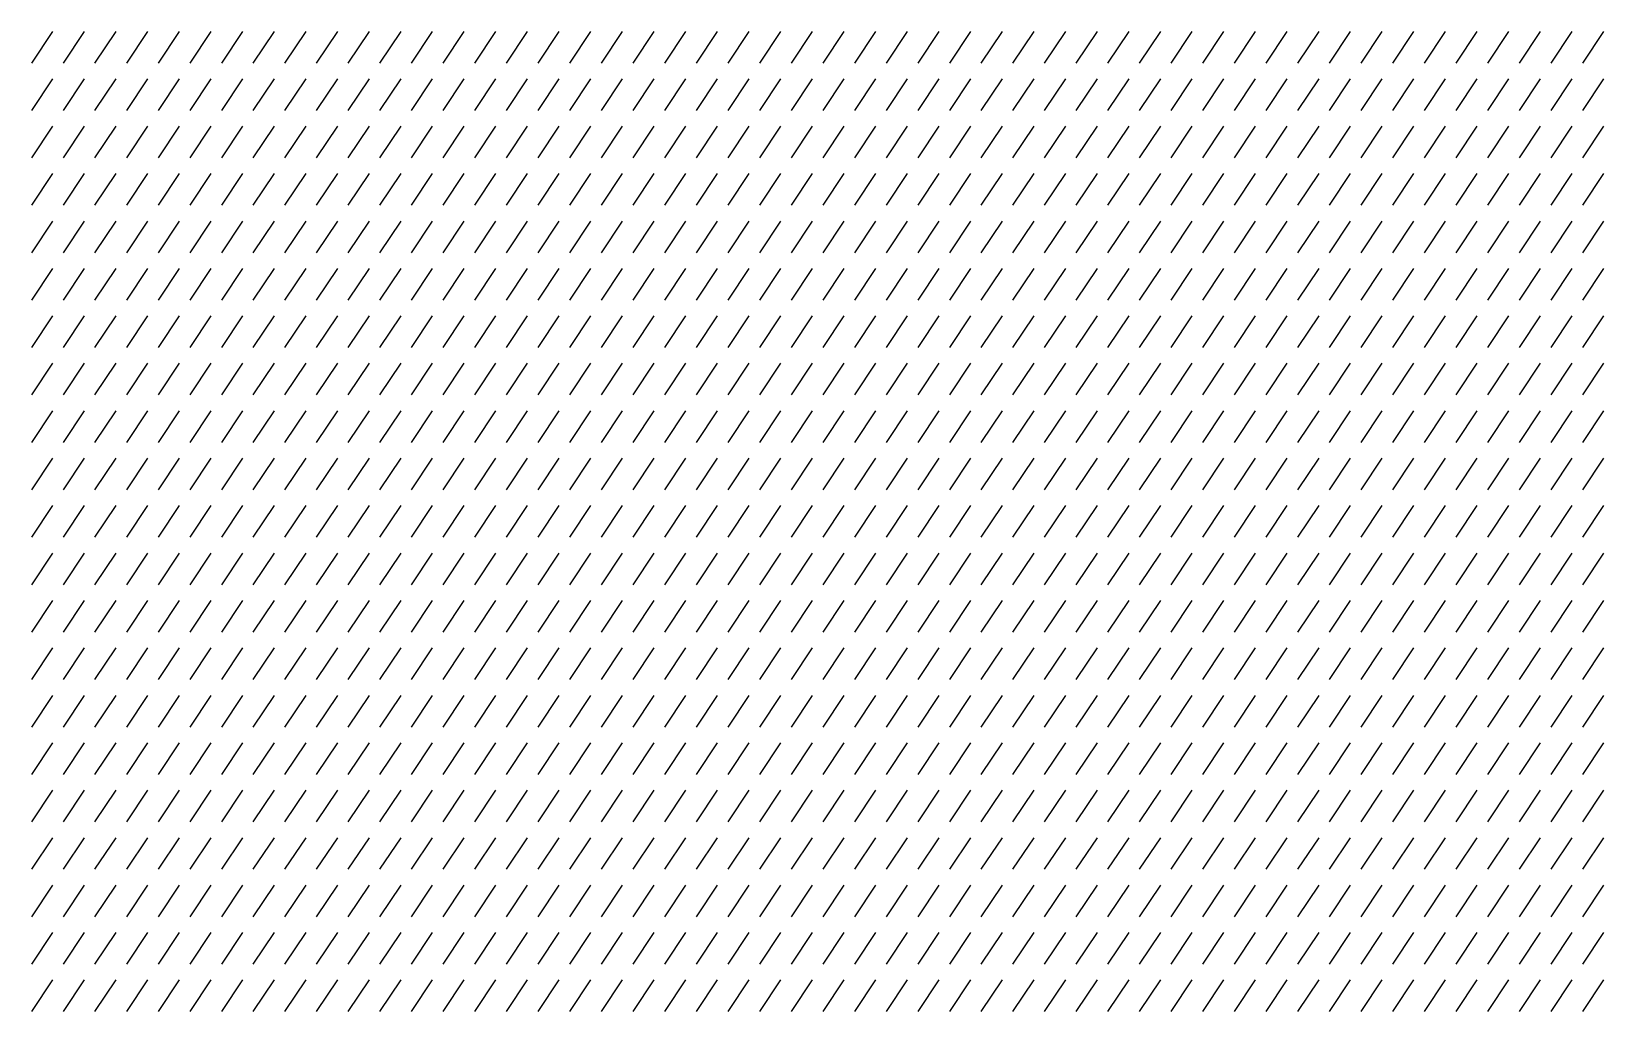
# Model space of a CAD drawing. Header units: inches. Extents: x -55 to 1004, y 12 to 2250.
# Drawn here: x 840.6 to 980.5, y 829.1 to 916.4 of the extents above; entities that cross this region are included whole.
import ezdxf

# ---------------------------------------------------------------- set-up
doc = ezdxf.new("R2010")
doc.units = ezdxf.units.IN
doc.header["$MEASUREMENT"] = 0

# ---------------------------------------------------------------- blocks, each defined once
blk = doc.blocks.new('blockLinesAndCircles')
for p, q in [((862.44, 292.77), (860.56, 289.95)), ((865.25, 292.77), (863.38, 289.95)), ((868.07, 292.77), (866.19, 289.95)), ((870.89, 292.77), (869.01, 289.95)), ((873.71, 292.77), (871.83, 289.95)), ((876.53, 292.77), (874.65, 289.95)), ((879.35, 292.77), (877.47, 289.95)), ((882.16, 292.77), (880.28, 289.95)), ((884.98, 292.77), (883.1, 289.95)), ((887.8, 292.77), (885.92, 289.95)), ((890.62, 292.77), (888.74, 289.95)), ((893.44, 292.77), (891.56, 289.95)), ((896.25, 292.77), (894.38, 289.95)), ((899.07, 292.77), (897.19, 289.95)), ((901.89, 292.77), (900.01, 289.95)), ((904.71, 292.77), (902.83, 289.95)), ((907.53, 292.77), (905.65, 289.95)), ((910.35, 292.77), (908.47, 289.95)), ((913.16, 292.77), (911.29, 289.95)), ((915.98, 292.77), (914.1, 289.95)), ((918.8, 292.77), (916.92, 289.95)), ((921.62, 292.77), (919.74, 289.95)), ((924.44, 292.77), (922.56, 289.95)), ((927.26, 292.77), (925.38, 289.95)), ((930.07, 292.77), (928.2, 289.95)), ((932.89, 292.77), (931.01, 289.95)), ((935.71, 292.77), (933.83, 289.95)), ((938.53, 292.77), (936.65, 289.95)), ((941.35, 292.77), (939.47, 289.95)), ((944.17, 292.77), (942.29, 289.95)), ((946.98, 292.77), (945.1, 289.95)), ((949.8, 292.77), (947.92, 289.95)), ((952.62, 292.77), (950.74, 289.95)), ((955.44, 292.77), (953.56, 289.95)), ((958.26, 292.77), (956.38, 289.95)), ((961.08, 292.77), (959.2, 289.95)), ((963.89, 292.77), (962.01, 289.95)), ((966.71, 292.77), (964.83, 289.95)), ((969.53, 292.77), (967.65, 289.95)), ((972.35, 292.77), (970.47, 289.95)), ((975.17, 292.77), (973.29, 289.95)), ((977.98, 292.77), (976.11, 289.95)), ((980.8, 292.77), (978.92, 289.95)), ((983.62, 292.77), (981.74, 289.95)), ((986.44, 292.77), (984.56, 289.95)), ((989.26, 292.77), (987.38, 289.95)), ((992.08, 292.77), (990.2, 289.95)), ((994.89, 292.77), (993.02, 289.95)), ((997.71, 292.77), (995.83, 289.95)), ((1000.53, 292.77), (998.65, 289.95)), ((862.44, 288.55), (860.56, 285.73)), ((865.25, 288.55), (863.38, 285.73)), ((868.07, 288.55), (866.19, 285.73)), ((870.89, 288.55), (869.01, 285.73)), ((873.71, 288.55), (871.83, 285.73)), ((876.53, 288.55), (874.65, 285.73)), ((879.35, 288.55), (877.47, 285.73)), ((882.16, 288.55), (880.28, 285.73)), ((884.98, 288.55), (883.1, 285.73)), ((887.8, 288.55), (885.92, 285.73)), ((890.62, 288.55), (888.74, 285.73)), ((893.44, 288.55), (891.56, 285.73)), ((896.25, 288.55), (894.38, 285.73)), ((899.07, 288.55), (897.19, 285.73)), ((901.89, 288.55), (900.01, 285.73)), ((904.71, 288.55), (902.83, 285.73)), ((907.53, 288.55), (905.65, 285.73)), ((910.35, 288.55), (908.47, 285.73)), ((913.16, 288.55), (911.29, 285.73)), ((915.98, 288.55), (914.1, 285.73)), ((918.8, 288.55), (916.92, 285.73)), ((921.62, 288.55), (919.74, 285.73)), ((924.44, 288.55), (922.56, 285.73)), ((927.26, 288.55), (925.38, 285.73)), ((930.07, 288.55), (928.2, 285.73)), ((932.89, 288.55), (931.01, 285.73)), ((935.71, 288.55), (933.83, 285.73)), ((938.53, 288.55), (936.65, 285.73)), ((941.35, 288.55), (939.47, 285.73)), ((944.17, 288.55), (942.29, 285.73)), ((946.98, 288.55), (945.1, 285.73)), ((949.8, 288.55), (947.92, 285.73)), ((952.62, 288.55), (950.74, 285.73)), ((955.44, 288.55), (953.56, 285.73)), ((958.26, 288.55), (956.38, 285.73)), ((961.08, 288.55), (959.2, 285.73)), ((963.89, 288.55), (962.01, 285.73)), ((966.71, 288.55), (964.83, 285.73)), ((969.53, 288.55), (967.65, 285.73)), ((972.35, 288.55), (970.47, 285.73)), ((975.17, 288.55), (973.29, 285.73)), ((977.98, 288.55), (976.11, 285.73)), ((980.8, 288.55), (978.92, 285.73)), ((983.62, 288.55), (981.74, 285.73)), ((986.44, 288.55), (984.56, 285.73)), ((989.26, 288.55), (987.38, 285.73)), ((992.08, 288.55), (990.2, 285.73)), ((994.89, 288.55), (993.02, 285.73)), ((997.71, 288.55), (995.83, 285.73)), ((1000.53, 288.55), (998.65, 285.73)), ((862.44, 284.32), (860.56, 281.5)), ((865.25, 284.32), (863.38, 281.5)), ((868.07, 284.32), (866.19, 281.5)), ((870.89, 284.32), (869.01, 281.5)), ((873.71, 284.32), (871.83, 281.5)), ((876.53, 284.32), (874.65, 281.5)), ((879.35, 284.32), (877.47, 281.5)), ((882.16, 284.32), (880.28, 281.5)), ((884.98, 284.32), (883.1, 281.5)), ((887.8, 284.32), (885.92, 281.5)), ((890.62, 284.32), (888.74, 281.5)), ((893.44, 284.32), (891.56, 281.5)), ((896.25, 284.32), (894.38, 281.5)), ((899.07, 284.32), (897.19, 281.5)), ((901.89, 284.32), (900.01, 281.5)), ((904.71, 284.32), (902.83, 281.5)), ((907.53, 284.32), (905.65, 281.5)), ((910.35, 284.32), (908.47, 281.5)), ((913.16, 284.32), (911.29, 281.5)), ((915.98, 284.32), (914.1, 281.5)), ((918.8, 284.32), (916.92, 281.5)), ((921.62, 284.32), (919.74, 281.5)), ((924.44, 284.32), (922.56, 281.5)), ((927.26, 284.32), (925.38, 281.5)), ((930.07, 284.32), (928.2, 281.5)), ((932.89, 284.32), (931.01, 281.5)), ((935.71, 284.32), (933.83, 281.5)), ((938.53, 284.32), (936.65, 281.5)), ((941.35, 284.32), (939.47, 281.5)), ((944.17, 284.32), (942.29, 281.5)), ((946.98, 284.32), (945.1, 281.5)), ((949.8, 284.32), (947.92, 281.5)), ((952.62, 284.32), (950.74, 281.5)), ((955.44, 284.32), (953.56, 281.5)), ((958.26, 284.32), (956.38, 281.5)), ((961.08, 284.32), (959.2, 281.5)), ((963.89, 284.32), (962.01, 281.5)), ((966.71, 284.32), (964.83, 281.5)), ((969.53, 284.32), (967.65, 281.5)), ((972.35, 284.32), (970.47, 281.5)), ((975.17, 284.32), (973.29, 281.5)), ((977.98, 284.32), (976.11, 281.5)), ((980.8, 284.32), (978.92, 281.5)), ((983.62, 284.32), (981.74, 281.5)), ((986.44, 284.32), (984.56, 281.5)), ((989.26, 284.32), (987.38, 281.5)), ((992.08, 284.32), (990.2, 281.5)), ((994.89, 284.32), (993.02, 281.5)), ((997.71, 284.32), (995.83, 281.5)), ((1000.53, 284.32), (998.65, 281.5)), ((862.44, 280.1), (860.56, 277.28)), ((865.25, 280.1), (863.38, 277.28)), ((868.07, 280.1), (866.19, 277.28)), ((870.89, 280.1), (869.01, 277.28)), ((873.71, 280.1), (871.83, 277.28)), ((876.53, 280.1), (874.65, 277.28)), ((879.35, 280.1), (877.47, 277.28)), ((882.16, 280.1), (880.28, 277.28)), ((884.98, 280.1), (883.1, 277.28)), ((887.8, 280.1), (885.92, 277.28)), ((890.62, 280.1), (888.74, 277.28)), ((893.44, 280.1), (891.56, 277.28)), ((896.25, 280.1), (894.38, 277.28)), ((899.07, 280.1), (897.19, 277.28)), ((901.89, 280.1), (900.01, 277.28)), ((904.71, 280.1), (902.83, 277.28)), ((907.53, 280.1), (905.65, 277.28)), ((910.35, 280.1), (908.47, 277.28)), ((913.16, 280.1), (911.29, 277.28)), ((915.98, 280.1), (914.1, 277.28)), ((918.8, 280.1), (916.92, 277.28)), ((921.62, 280.1), (919.74, 277.28)), ((924.44, 280.1), (922.56, 277.28)), ((927.26, 280.1), (925.38, 277.28)), ((930.07, 280.1), (928.2, 277.28)), ((932.89, 280.1), (931.01, 277.28)), ((935.71, 280.1), (933.83, 277.28)), ((938.53, 280.1), (936.65, 277.28)), ((941.35, 280.1), (939.47, 277.28)), ((944.17, 280.1), (942.29, 277.28)), ((946.98, 280.1), (945.1, 277.28)), ((949.8, 280.1), (947.92, 277.28)), ((952.62, 280.1), (950.74, 277.28)), ((955.44, 280.1), (953.56, 277.28)), ((958.26, 280.1), (956.38, 277.28)), ((961.08, 280.1), (959.2, 277.28)), ((963.89, 280.1), (962.01, 277.28)), ((966.71, 280.1), (964.83, 277.28)), ((969.53, 280.1), (967.65, 277.28)), ((972.35, 280.1), (970.47, 277.28)), ((975.17, 280.1), (973.29, 277.28)), ((977.98, 280.1), (976.11, 277.28)), ((980.8, 280.1), (978.92, 277.28)), ((983.62, 280.1), (981.74, 277.28)), ((986.44, 280.1), (984.56, 277.28)), ((989.26, 280.1), (987.38, 277.28)), ((992.08, 280.1), (990.2, 277.28)), ((994.89, 280.1), (993.02, 277.28)), ((997.71, 280.1), (995.83, 277.28)), ((1000.53, 280.1), (998.65, 277.28)), ((862.44, 275.87), (860.56, 273.05)), ((865.25, 275.87), (863.38, 273.05)), ((868.07, 275.87), (866.19, 273.05)), ((870.89, 275.87), (869.01, 273.05)), ((873.71, 275.87), (871.83, 273.05)), ((876.53, 275.87), (874.65, 273.05)), ((879.35, 275.87), (877.47, 273.05)), ((882.16, 275.87), (880.28, 273.05)), ((884.98, 275.87), (883.1, 273.05)), ((887.8, 275.87), (885.92, 273.05)), ((890.62, 275.87), (888.74, 273.05)), ((893.44, 275.87), (891.56, 273.05)), ((896.25, 275.87), (894.38, 273.05)), ((899.07, 275.87), (897.19, 273.05)), ((901.89, 275.87), (900.01, 273.05)), ((904.71, 275.87), (902.83, 273.05)), ((907.53, 275.87), (905.65, 273.05)), ((910.35, 275.87), (908.47, 273.05)), ((913.16, 275.87), (911.29, 273.05)), ((915.98, 275.87), (914.1, 273.05)), ((918.8, 275.87), (916.92, 273.05)), ((921.62, 275.87), (919.74, 273.05)), ((924.44, 275.87), (922.56, 273.05)), ((927.26, 275.87), (925.38, 273.05)), ((930.07, 275.87), (928.2, 273.05)), ((932.89, 275.87), (931.01, 273.05)), ((935.71, 275.87), (933.83, 273.05)), ((938.53, 275.87), (936.65, 273.05)), ((941.35, 275.87), (939.47, 273.05)), ((944.17, 275.87), (942.29, 273.05)), ((946.98, 275.87), (945.1, 273.05)), ((949.8, 275.87), (947.92, 273.05)), ((952.62, 275.87), (950.74, 273.05)), ((955.44, 275.87), (953.56, 273.05)), ((958.26, 275.87), (956.38, 273.05)), ((961.08, 275.87), (959.2, 273.05)), ((963.89, 275.87), (962.01, 273.05)), ((966.71, 275.87), (964.83, 273.05)), ((969.53, 275.87), (967.65, 273.05)), ((972.35, 275.87), (970.47, 273.05)), ((975.17, 275.87), (973.29, 273.05)), ((977.98, 275.87), (976.11, 273.05)), ((980.8, 275.87), (978.92, 273.05)), ((983.62, 275.87), (981.74, 273.05)), ((986.44, 275.87), (984.56, 273.05)), ((989.26, 275.87), (987.38, 273.05)), ((992.08, 275.87), (990.2, 273.05)), ((994.89, 275.87), (993.02, 273.05)), ((997.71, 275.87), (995.83, 273.05)), ((1000.53, 275.87), (998.65, 273.05)), ((862.44, 271.65), (860.56, 268.83)), ((865.25, 271.65), (863.38, 268.83)), ((868.07, 271.65), (866.19, 268.83)), ((870.89, 271.65), (869.01, 268.83)), ((873.71, 271.65), (871.83, 268.83)), ((876.53, 271.65), (874.65, 268.83)), ((879.35, 271.65), (877.47, 268.83)), ((882.16, 271.65), (880.28, 268.83)), ((884.98, 271.65), (883.1, 268.83)), ((887.8, 271.65), (885.92, 268.83)), ((890.62, 271.65), (888.74, 268.83)), ((893.44, 271.65), (891.56, 268.83)), ((896.25, 271.65), (894.38, 268.83)), ((899.07, 271.65), (897.19, 268.83)), ((901.89, 271.65), (900.01, 268.83)), ((904.71, 271.65), (902.83, 268.83)), ((907.53, 271.65), (905.65, 268.83)), ((910.35, 271.65), (908.47, 268.83)), ((913.16, 271.65), (911.29, 268.83)), ((915.98, 271.65), (914.1, 268.83)), ((918.8, 271.65), (916.92, 268.83)), ((921.62, 271.65), (919.74, 268.83)), ((924.44, 271.65), (922.56, 268.83)), ((927.26, 271.65), (925.38, 268.83)), ((930.07, 271.65), (928.2, 268.83)), ((932.89, 271.65), (931.01, 268.83)), ((935.71, 271.65), (933.83, 268.83)), ((938.53, 271.65), (936.65, 268.83)), ((941.35, 271.65), (939.47, 268.83)), ((944.17, 271.65), (942.29, 268.83)), ((946.98, 271.65), (945.1, 268.83)), ((949.8, 271.65), (947.92, 268.83)), ((952.62, 271.65), (950.74, 268.83)), ((955.44, 271.65), (953.56, 268.83)), ((958.26, 271.65), (956.38, 268.83)), ((961.08, 271.65), (959.2, 268.83)), ((963.89, 271.65), (962.01, 268.83)), ((966.71, 271.65), (964.83, 268.83)), ((969.53, 271.65), (967.65, 268.83)), ((972.35, 271.65), (970.47, 268.83)), ((975.17, 271.65), (973.29, 268.83)), ((977.98, 271.65), (976.11, 268.83)), ((980.8, 271.65), (978.92, 268.83)), ((983.62, 271.65), (981.74, 268.83)), ((986.44, 271.65), (984.56, 268.83)), ((989.26, 271.65), (987.38, 268.83)), ((992.08, 271.65), (990.2, 268.83)), ((994.89, 271.65), (993.02, 268.83)), ((997.71, 271.65), (995.83, 268.83)), ((1000.53, 271.65), (998.65, 268.83)), ((862.44, 267.42), (860.56, 264.6)), ((865.25, 267.42), (863.38, 264.6)), ((868.07, 267.42), (866.19, 264.6)), ((870.89, 267.42), (869.01, 264.6)), ((873.71, 267.42), (871.83, 264.6)), ((876.53, 267.42), (874.65, 264.6)), ((879.35, 267.42), (877.47, 264.6)), ((882.16, 267.42), (880.28, 264.6)), ((884.98, 267.42), (883.1, 264.6)), ((887.8, 267.42), (885.92, 264.6)), ((890.62, 267.42), (888.74, 264.6)), ((893.44, 267.42), (891.56, 264.6)), ((896.25, 267.42), (894.38, 264.6)), ((899.07, 267.42), (897.19, 264.6)), ((901.89, 267.42), (900.01, 264.6)), ((904.71, 267.42), (902.83, 264.6)), ((907.53, 267.42), (905.65, 264.6)), ((910.35, 267.42), (908.47, 264.6)), ((913.16, 267.42), (911.29, 264.6)), ((915.98, 267.42), (914.1, 264.6)), ((918.8, 267.42), (916.92, 264.6)), ((921.62, 267.42), (919.74, 264.6)), ((924.44, 267.42), (922.56, 264.6)), ((927.26, 267.42), (925.38, 264.6)), ((930.07, 267.42), (928.2, 264.6)), ((932.89, 267.42), (931.01, 264.6)), ((935.71, 267.42), (933.83, 264.6)), ((938.53, 267.42), (936.65, 264.6)), ((941.35, 267.42), (939.47, 264.6)), ((944.17, 267.42), (942.29, 264.6)), ((946.98, 267.42), (945.1, 264.6)), ((949.8, 267.42), (947.92, 264.6)), ((952.62, 267.42), (950.74, 264.6)), ((955.44, 267.42), (953.56, 264.6)), ((958.26, 267.42), (956.38, 264.6)), ((961.08, 267.42), (959.2, 264.6)), ((963.89, 267.42), (962.01, 264.6)), ((966.71, 267.42), (964.83, 264.6)), ((969.53, 267.42), (967.65, 264.6)), ((972.35, 267.42), (970.47, 264.6)), ((975.17, 267.42), (973.29, 264.6)), ((977.98, 267.42), (976.11, 264.6)), ((980.8, 267.42), (978.92, 264.6)), ((983.62, 267.42), (981.74, 264.6)), ((986.44, 267.42), (984.56, 264.6)), ((989.26, 267.42), (987.38, 264.6)), ((992.08, 267.42), (990.2, 264.6)), ((994.89, 267.42), (993.02, 264.6)), ((997.71, 267.42), (995.83, 264.6)), ((1000.53, 267.42), (998.65, 264.6)), ((862.44, 263.2), (860.56, 260.38)), ((865.25, 263.2), (863.38, 260.38)), ((868.07, 263.2), (866.19, 260.38)), ((870.89, 263.2), (869.01, 260.38)), ((873.71, 263.2), (871.83, 260.38)), ((876.53, 263.2), (874.65, 260.38)), ((879.35, 263.2), (877.47, 260.38)), ((882.16, 263.2), (880.28, 260.38)), ((884.98, 263.2), (883.1, 260.38)), ((887.8, 263.2), (885.92, 260.38)), ((890.62, 263.2), (888.74, 260.38)), ((893.44, 263.2), (891.56, 260.38)), ((896.25, 263.2), (894.38, 260.38)), ((899.07, 263.2), (897.19, 260.38)), ((901.89, 263.2), (900.01, 260.38)), ((904.71, 263.2), (902.83, 260.38)), ((907.53, 263.2), (905.65, 260.38)), ((910.35, 263.2), (908.47, 260.38)), ((913.16, 263.2), (911.29, 260.38)), ((915.98, 263.2), (914.1, 260.38)), ((918.8, 263.2), (916.92, 260.38)), ((921.62, 263.2), (919.74, 260.38)), ((924.44, 263.2), (922.56, 260.38)), ((927.26, 263.2), (925.38, 260.38)), ((930.07, 263.2), (928.2, 260.38)), ((932.89, 263.2), (931.01, 260.38)), ((935.71, 263.2), (933.83, 260.38)), ((938.53, 263.2), (936.65, 260.38)), ((941.35, 263.2), (939.47, 260.38)), ((944.17, 263.2), (942.29, 260.38)), ((946.98, 263.2), (945.1, 260.38)), ((949.8, 263.2), (947.92, 260.38)), ((952.62, 263.2), (950.74, 260.38)), ((955.44, 263.2), (953.56, 260.38)), ((958.26, 263.2), (956.38, 260.38)), ((961.08, 263.2), (959.2, 260.38)), ((963.89, 263.2), (962.01, 260.38)), ((966.71, 263.2), (964.83, 260.38)), ((969.53, 263.2), (967.65, 260.38)), ((972.35, 263.2), (970.47, 260.38)), ((975.17, 263.2), (973.29, 260.38)), ((977.98, 263.2), (976.11, 260.38)), ((980.8, 263.2), (978.92, 260.38)), ((983.62, 263.2), (981.74, 260.38)), ((986.44, 263.2), (984.56, 260.38)), ((989.26, 263.2), (987.38, 260.38)), ((992.08, 263.2), (990.2, 260.38)), ((994.89, 263.2), (993.02, 260.38)), ((997.71, 263.2), (995.83, 260.38)), ((1000.53, 263.2), (998.65, 260.38)), ((862.44, 258.97), (860.56, 256.15)), ((865.25, 258.97), (863.38, 256.15)), ((868.07, 258.97), (866.19, 256.15)), ((870.89, 258.97), (869.01, 256.15)), ((873.71, 258.97), (871.83, 256.15)), ((876.53, 258.97), (874.65, 256.15)), ((879.35, 258.97), (877.47, 256.15)), ((882.16, 258.97), (880.28, 256.15)), ((884.98, 258.97), (883.1, 256.15)), ((887.8, 258.97), (885.92, 256.15)), ((890.62, 258.97), (888.74, 256.15)), ((893.44, 258.97), (891.56, 256.15)), ((896.25, 258.97), (894.38, 256.15)), ((899.07, 258.97), (897.19, 256.15)), ((901.89, 258.97), (900.01, 256.15)), ((904.71, 258.97), (902.83, 256.15)), ((907.53, 258.97), (905.65, 256.15)), ((910.35, 258.97), (908.47, 256.15)), ((913.16, 258.97), (911.29, 256.15)), ((915.98, 258.97), (914.1, 256.15)), ((918.8, 258.97), (916.92, 256.15)), ((921.62, 258.97), (919.74, 256.15)), ((924.44, 258.97), (922.56, 256.15)), ((927.26, 258.97), (925.38, 256.15)), ((930.07, 258.97), (928.2, 256.15)), ((932.89, 258.97), (931.01, 256.15)), ((935.71, 258.97), (933.83, 256.15)), ((938.53, 258.97), (936.65, 256.15)), ((941.35, 258.97), (939.47, 256.15)), ((944.17, 258.97), (942.29, 256.15)), ((946.98, 258.97), (945.1, 256.15)), ((949.8, 258.97), (947.92, 256.15)), ((952.62, 258.97), (950.74, 256.15)), ((955.44, 258.97), (953.56, 256.15)), ((958.26, 258.97), (956.38, 256.15)), ((961.08, 258.97), (959.2, 256.15)), ((963.89, 258.97), (962.01, 256.15)), ((966.71, 258.97), (964.83, 256.15)), ((969.53, 258.97), (967.65, 256.15)), ((972.35, 258.97), (970.47, 256.15)), ((975.17, 258.97), (973.29, 256.15)), ((977.98, 258.97), (976.11, 256.15)), ((980.8, 258.97), (978.92, 256.15)), ((983.62, 258.97), (981.74, 256.15)), ((986.44, 258.97), (984.56, 256.15)), ((989.26, 258.97), (987.38, 256.15)), ((992.08, 258.97), (990.2, 256.15)), ((994.89, 258.97), (993.02, 256.15)), ((997.71, 258.97), (995.83, 256.15)), ((1000.53, 258.97), (998.65, 256.15)), ((862.44, 254.75), (860.56, 251.93)), ((865.25, 254.75), (863.38, 251.93)), ((868.07, 254.75), (866.19, 251.93)), ((870.89, 254.75), (869.01, 251.93)), ((873.71, 254.75), (871.83, 251.93)), ((876.53, 254.75), (874.65, 251.93)), ((879.35, 254.75), (877.47, 251.93)), ((882.16, 254.75), (880.28, 251.93)), ((884.98, 254.75), (883.1, 251.93)), ((887.8, 254.75), (885.92, 251.93)), ((890.62, 254.75), (888.74, 251.93)), ((893.44, 254.75), (891.56, 251.93)), ((896.25, 254.75), (894.38, 251.93)), ((899.07, 254.75), (897.19, 251.93)), ((901.89, 254.75), (900.01, 251.93)), ((904.71, 254.75), (902.83, 251.93)), ((907.53, 254.75), (905.65, 251.93)), ((910.35, 254.75), (908.47, 251.93)), ((913.16, 254.75), (911.29, 251.93)), ((915.98, 254.75), (914.1, 251.93)), ((918.8, 254.75), (916.92, 251.93)), ((921.62, 254.75), (919.74, 251.93)), ((924.44, 254.75), (922.56, 251.93)), ((927.26, 254.75), (925.38, 251.93)), ((930.07, 254.75), (928.2, 251.93)), ((932.89, 254.75), (931.01, 251.93)), ((935.71, 254.75), (933.83, 251.93)), ((938.53, 254.75), (936.65, 251.93)), ((941.35, 254.75), (939.47, 251.93)), ((944.17, 254.75), (942.29, 251.93)), ((946.98, 254.75), (945.1, 251.93)), ((949.8, 254.75), (947.92, 251.93)), ((952.62, 254.75), (950.74, 251.93)), ((955.44, 254.75), (953.56, 251.93)), ((958.26, 254.75), (956.38, 251.93)), ((961.08, 254.75), (959.2, 251.93)), ((963.89, 254.75), (962.01, 251.93)), ((966.71, 254.75), (964.83, 251.93)), ((969.53, 254.75), (967.65, 251.93)), ((972.35, 254.75), (970.47, 251.93)), ((975.17, 254.75), (973.29, 251.93)), ((977.98, 254.75), (976.11, 251.93)), ((980.8, 254.75), (978.92, 251.93)), ((983.62, 254.75), (981.74, 251.93)), ((986.44, 254.75), (984.56, 251.93)), ((989.26, 254.75), (987.38, 251.93)), ((992.08, 254.75), (990.2, 251.93)), ((994.89, 254.75), (993.02, 251.93)), ((997.71, 254.75), (995.83, 251.93)), ((1000.53, 254.75), (998.65, 251.93)), ((862.44, 250.52), (860.56, 247.7)), ((865.25, 250.52), (863.38, 247.7)), ((868.07, 250.52), (866.19, 247.7)), ((870.89, 250.52), (869.01, 247.7)), ((873.71, 250.52), (871.83, 247.7)), ((876.53, 250.52), (874.65, 247.7)), ((879.35, 250.52), (877.47, 247.7)), ((882.16, 250.52), (880.28, 247.7)), ((884.98, 250.52), (883.1, 247.7)), ((887.8, 250.52), (885.92, 247.7)), ((890.62, 250.52), (888.74, 247.7)), ((893.44, 250.52), (891.56, 247.7)), ((896.25, 250.52), (894.38, 247.7)), ((899.07, 250.52), (897.19, 247.7)), ((901.89, 250.52), (900.01, 247.7)), ((904.71, 250.52), (902.83, 247.7)), ((907.53, 250.52), (905.65, 247.7)), ((910.35, 250.52), (908.47, 247.7)), ((913.16, 250.52), (911.29, 247.7)), ((915.98, 250.52), (914.1, 247.7)), ((918.8, 250.52), (916.92, 247.7)), ((921.62, 250.52), (919.74, 247.7)), ((924.44, 250.52), (922.56, 247.7)), ((927.26, 250.52), (925.38, 247.7)), ((930.07, 250.52), (928.2, 247.7)), ((932.89, 250.52), (931.01, 247.7)), ((935.71, 250.52), (933.83, 247.7)), ((938.53, 250.52), (936.65, 247.7)), ((941.35, 250.52), (939.47, 247.7)), ((944.17, 250.52), (942.29, 247.7)), ((946.98, 250.52), (945.1, 247.7)), ((949.8, 250.52), (947.92, 247.7)), ((952.62, 250.52), (950.74, 247.7)), ((955.44, 250.52), (953.56, 247.7)), ((958.26, 250.52), (956.38, 247.7)), ((961.08, 250.52), (959.2, 247.7)), ((963.89, 250.52), (962.01, 247.7)), ((966.71, 250.52), (964.83, 247.7)), ((969.53, 250.52), (967.65, 247.7)), ((972.35, 250.52), (970.47, 247.7)), ((975.17, 250.52), (973.29, 247.7)), ((977.98, 250.52), (976.11, 247.7)), ((980.8, 250.52), (978.92, 247.7)), ((983.62, 250.52), (981.74, 247.7)), ((986.44, 250.52), (984.56, 247.7)), ((989.26, 250.52), (987.38, 247.7)), ((992.08, 250.52), (990.2, 247.7)), ((994.89, 250.52), (993.02, 247.7)), ((997.71, 250.52), (995.83, 247.7)), ((1000.53, 250.52), (998.65, 247.7)), ((862.44, 246.3), (860.56, 243.48)), ((865.25, 246.3), (863.38, 243.48)), ((868.07, 246.3), (866.19, 243.48)), ((870.89, 246.3), (869.01, 243.48)), ((873.71, 246.3), (871.83, 243.48)), ((876.53, 246.3), (874.65, 243.48)), ((879.35, 246.3), (877.47, 243.48)), ((882.16, 246.3), (880.28, 243.48)), ((884.98, 246.3), (883.1, 243.48)), ((887.8, 246.3), (885.92, 243.48)), ((890.62, 246.3), (888.74, 243.48)), ((893.44, 246.3), (891.56, 243.48)), ((896.25, 246.3), (894.38, 243.48)), ((899.07, 246.3), (897.19, 243.48)), ((901.89, 246.3), (900.01, 243.48)), ((904.71, 246.3), (902.83, 243.48)), ((907.53, 246.3), (905.65, 243.48)), ((910.35, 246.3), (908.47, 243.48)), ((913.16, 246.3), (911.29, 243.48)), ((915.98, 246.3), (914.1, 243.48)), ((918.8, 246.3), (916.92, 243.48)), ((921.62, 246.3), (919.74, 243.48)), ((924.44, 246.3), (922.56, 243.48)), ((927.26, 246.3), (925.38, 243.48)), ((930.07, 246.3), (928.2, 243.48)), ((932.89, 246.3), (931.01, 243.48)), ((935.71, 246.3), (933.83, 243.48)), ((938.53, 246.3), (936.65, 243.48)), ((941.35, 246.3), (939.47, 243.48)), ((944.17, 246.3), (942.29, 243.48)), ((946.98, 246.3), (945.1, 243.48)), ((949.8, 246.3), (947.92, 243.48)), ((952.62, 246.3), (950.74, 243.48)), ((955.44, 246.3), (953.56, 243.48)), ((958.26, 246.3), (956.38, 243.48)), ((961.08, 246.3), (959.2, 243.48)), ((963.89, 246.3), (962.01, 243.48)), ((966.71, 246.3), (964.83, 243.48)), ((969.53, 246.3), (967.65, 243.48)), ((972.35, 246.3), (970.47, 243.48)), ((975.17, 246.3), (973.29, 243.48)), ((977.98, 246.3), (976.11, 243.48)), ((980.8, 246.3), (978.92, 243.48)), ((983.62, 246.3), (981.74, 243.48)), ((986.44, 246.3), (984.56, 243.48)), ((989.26, 246.3), (987.38, 243.48)), ((992.08, 246.3), (990.2, 243.48)), ((994.89, 246.3), (993.02, 243.48)), ((997.71, 246.3), (995.83, 243.48)), ((1000.53, 246.3), (998.65, 243.48)), ((862.44, 242.07), (860.56, 239.25)), ((865.25, 242.07), (863.38, 239.25)), ((868.07, 242.07), (866.19, 239.25)), ((870.89, 242.07), (869.01, 239.25)), ((873.71, 242.07), (871.83, 239.25)), ((876.53, 242.07), (874.65, 239.25)), ((879.35, 242.07), (877.47, 239.25)), ((882.16, 242.07), (880.28, 239.25)), ((884.98, 242.07), (883.1, 239.25)), ((887.8, 242.07), (885.92, 239.25)), ((890.62, 242.07), (888.74, 239.25)), ((893.44, 242.07), (891.56, 239.25)), ((896.25, 242.07), (894.38, 239.25)), ((899.07, 242.07), (897.19, 239.25)), ((901.89, 242.07), (900.01, 239.25)), ((904.71, 242.07), (902.83, 239.25)), ((907.53, 242.07), (905.65, 239.25)), ((910.35, 242.07), (908.47, 239.25)), ((913.16, 242.07), (911.29, 239.25)), ((915.98, 242.07), (914.1, 239.25)), ((918.8, 242.07), (916.92, 239.25)), ((921.62, 242.07), (919.74, 239.25)), ((924.44, 242.07), (922.56, 239.25)), ((927.26, 242.07), (925.38, 239.25)), ((930.07, 242.07), (928.2, 239.25)), ((932.89, 242.07), (931.01, 239.25)), ((935.71, 242.07), (933.83, 239.25)), ((938.53, 242.07), (936.65, 239.25)), ((941.35, 242.07), (939.47, 239.25)), ((944.17, 242.07), (942.29, 239.25)), ((946.98, 242.07), (945.1, 239.25)), ((949.8, 242.07), (947.92, 239.25)), ((952.62, 242.07), (950.74, 239.25)), ((955.44, 242.07), (953.56, 239.25)), ((958.26, 242.07), (956.38, 239.25)), ((961.08, 242.07), (959.2, 239.25)), ((963.89, 242.07), (962.01, 239.25)), ((966.71, 242.07), (964.83, 239.25)), ((969.53, 242.07), (967.65, 239.25)), ((972.35, 242.07), (970.47, 239.25)), ((975.17, 242.07), (973.29, 239.25)), ((977.98, 242.07), (976.11, 239.25)), ((980.8, 242.07), (978.92, 239.25)), ((983.62, 242.07), (981.74, 239.25)), ((986.44, 242.07), (984.56, 239.25)), ((989.26, 242.07), (987.38, 239.25)), ((992.08, 242.07), (990.2, 239.25)), ((994.89, 242.07), (993.02, 239.25)), ((997.71, 242.07), (995.83, 239.25)), ((1000.53, 242.07), (998.65, 239.25)), ((862.44, 237.84), (860.56, 235.03)), ((865.25, 237.84), (863.38, 235.03)), ((868.07, 237.84), (866.19, 235.03)), ((870.89, 237.84), (869.01, 235.03)), ((873.71, 237.84), (871.83, 235.03)), ((876.53, 237.84), (874.65, 235.03)), ((879.35, 237.84), (877.47, 235.03)), ((882.16, 237.84), (880.28, 235.03)), ((884.98, 237.84), (883.1, 235.03)), ((887.8, 237.84), (885.92, 235.03)), ((890.62, 237.84), (888.74, 235.03)), ((893.44, 237.84), (891.56, 235.03)), ((896.25, 237.84), (894.38, 235.03)), ((899.07, 237.84), (897.19, 235.03)), ((901.89, 237.84), (900.01, 235.03)), ((904.71, 237.84), (902.83, 235.03)), ((907.53, 237.84), (905.65, 235.03)), ((910.35, 237.84), (908.47, 235.03)), ((913.16, 237.84), (911.29, 235.03)), ((915.98, 237.84), (914.1, 235.03)), ((918.8, 237.84), (916.92, 235.03)), ((921.62, 237.84), (919.74, 235.03)), ((924.44, 237.84), (922.56, 235.03)), ((927.26, 237.84), (925.38, 235.03)), ((930.07, 237.84), (928.2, 235.03)), ((932.89, 237.84), (931.01, 235.03)), ((935.71, 237.84), (933.83, 235.03)), ((938.53, 237.84), (936.65, 235.03)), ((941.35, 237.84), (939.47, 235.03)), ((944.17, 237.84), (942.29, 235.03)), ((946.98, 237.84), (945.1, 235.03)), ((949.8, 237.84), (947.92, 235.03)), ((952.62, 237.84), (950.74, 235.03)), ((955.44, 237.84), (953.56, 235.03)), ((958.26, 237.84), (956.38, 235.03)), ((961.08, 237.84), (959.2, 235.03)), ((963.89, 237.84), (962.01, 235.03)), ((966.71, 237.84), (964.83, 235.03)), ((969.53, 237.84), (967.65, 235.03)), ((972.35, 237.84), (970.47, 235.03)), ((975.17, 237.84), (973.29, 235.03)), ((977.98, 237.84), (976.11, 235.03)), ((980.8, 237.84), (978.92, 235.03)), ((983.62, 237.84), (981.74, 235.03)), ((986.44, 237.84), (984.56, 235.03)), ((989.26, 237.84), (987.38, 235.03)), ((992.08, 237.84), (990.2, 235.03)), ((994.89, 237.84), (993.02, 235.03)), ((997.71, 237.84), (995.83, 235.03)), ((1000.53, 237.84), (998.65, 235.03)), ((862.44, 233.62), (860.56, 230.8)), ((865.25, 233.62), (863.38, 230.8)), ((868.07, 233.62), (866.19, 230.8)), ((870.89, 233.62), (869.01, 230.8)), ((873.71, 233.62), (871.83, 230.8)), ((876.53, 233.62), (874.65, 230.8)), ((879.35, 233.62), (877.47, 230.8)), ((882.16, 233.62), (880.28, 230.8)), ((884.98, 233.62), (883.1, 230.8)), ((887.8, 233.62), (885.92, 230.8)), ((890.62, 233.62), (888.74, 230.8)), ((893.44, 233.62), (891.56, 230.8)), ((896.25, 233.62), (894.38, 230.8)), ((899.07, 233.62), (897.19, 230.8)), ((901.89, 233.62), (900.01, 230.8)), ((904.71, 233.62), (902.83, 230.8)), ((907.53, 233.62), (905.65, 230.8)), ((910.35, 233.62), (908.47, 230.8)), ((913.16, 233.62), (911.29, 230.8)), ((915.98, 233.62), (914.1, 230.8)), ((918.8, 233.62), (916.92, 230.8)), ((921.62, 233.62), (919.74, 230.8)), ((924.44, 233.62), (922.56, 230.8)), ((927.26, 233.62), (925.38, 230.8)), ((930.07, 233.62), (928.2, 230.8)), ((932.89, 233.62), (931.01, 230.8)), ((935.71, 233.62), (933.83, 230.8)), ((938.53, 233.62), (936.65, 230.8)), ((941.35, 233.62), (939.47, 230.8)), ((944.17, 233.62), (942.29, 230.8)), ((946.98, 233.62), (945.1, 230.8)), ((949.8, 233.62), (947.92, 230.8)), ((952.62, 233.62), (950.74, 230.8)), ((955.44, 233.62), (953.56, 230.8)), ((958.26, 233.62), (956.38, 230.8)), ((961.08, 233.62), (959.2, 230.8)), ((963.89, 233.62), (962.01, 230.8)), ((966.71, 233.62), (964.83, 230.8)), ((969.53, 233.62), (967.65, 230.8)), ((972.35, 233.62), (970.47, 230.8)), ((975.17, 233.62), (973.29, 230.8)), ((977.98, 233.62), (976.11, 230.8)), ((980.8, 233.62), (978.92, 230.8)), ((983.62, 233.62), (981.74, 230.8)), ((986.44, 233.62), (984.56, 230.8)), ((989.26, 233.62), (987.38, 230.8)), ((992.08, 233.62), (990.2, 230.8)), ((994.89, 233.62), (993.02, 230.8)), ((997.71, 233.62), (995.83, 230.8)), ((1000.53, 233.62), (998.65, 230.8)), ((862.44, 229.39), (860.56, 226.58)), ((865.25, 229.39), (863.38, 226.58)), ((868.07, 229.39), (866.19, 226.58)), ((870.89, 229.39), (869.01, 226.58)), ((873.71, 229.39), (871.83, 226.58)), ((876.53, 229.39), (874.65, 226.58)), ((879.35, 229.39), (877.47, 226.58)), ((882.16, 229.39), (880.28, 226.58)), ((884.98, 229.39), (883.1, 226.58)), ((887.8, 229.39), (885.92, 226.58)), ((890.62, 229.39), (888.74, 226.58)), ((893.44, 229.39), (891.56, 226.58)), ((896.25, 229.39), (894.38, 226.58)), ((899.07, 229.39), (897.19, 226.58)), ((901.89, 229.39), (900.01, 226.58)), ((904.71, 229.39), (902.83, 226.58)), ((907.53, 229.39), (905.65, 226.58)), ((910.35, 229.39), (908.47, 226.58)), ((913.16, 229.39), (911.29, 226.58)), ((915.98, 229.39), (914.1, 226.58)), ((918.8, 229.39), (916.92, 226.58)), ((921.62, 229.39), (919.74, 226.58)), ((924.44, 229.39), (922.56, 226.58)), ((927.26, 229.39), (925.38, 226.58)), ((930.07, 229.39), (928.2, 226.58)), ((932.89, 229.39), (931.01, 226.58)), ((935.71, 229.39), (933.83, 226.58)), ((938.53, 229.39), (936.65, 226.58)), ((941.35, 229.39), (939.47, 226.58)), ((944.17, 229.39), (942.29, 226.58)), ((946.98, 229.39), (945.1, 226.58)), ((949.8, 229.39), (947.92, 226.58)), ((952.62, 229.39), (950.74, 226.58)), ((955.44, 229.39), (953.56, 226.58)), ((958.26, 229.39), (956.38, 226.58)), ((961.08, 229.39), (959.2, 226.58)), ((963.89, 229.39), (962.01, 226.58)), ((966.71, 229.39), (964.83, 226.58)), ((969.53, 229.39), (967.65, 226.58)), ((972.35, 229.39), (970.47, 226.58)), ((975.17, 229.39), (973.29, 226.58)), ((977.98, 229.39), (976.11, 226.58)), ((980.8, 229.39), (978.92, 226.58)), ((983.62, 229.39), (981.74, 226.58)), ((986.44, 229.39), (984.56, 226.58)), ((989.26, 229.39), (987.38, 226.58)), ((992.08, 229.39), (990.2, 226.58)), ((994.89, 229.39), (993.02, 226.58)), ((997.71, 229.39), (995.83, 226.58)), ((1000.53, 229.39), (998.65, 226.58)), ((862.44, 225.17), (860.56, 222.35)), ((865.25, 225.17), (863.38, 222.35)), ((868.07, 225.17), (866.19, 222.35)), ((870.89, 225.17), (869.01, 222.35)), ((873.71, 225.17), (871.83, 222.35)), ((876.53, 225.17), (874.65, 222.35)), ((879.35, 225.17), (877.47, 222.35)), ((882.16, 225.17), (880.28, 222.35)), ((884.98, 225.17), (883.1, 222.35)), ((887.8, 225.17), (885.92, 222.35)), ((890.62, 225.17), (888.74, 222.35)), ((893.44, 225.17), (891.56, 222.35)), ((896.25, 225.17), (894.38, 222.35)), ((899.07, 225.17), (897.19, 222.35)), ((901.89, 225.17), (900.01, 222.35)), ((904.71, 225.17), (902.83, 222.35)), ((907.53, 225.17), (905.65, 222.35)), ((910.35, 225.17), (908.47, 222.35)), ((913.16, 225.17), (911.29, 222.35)), ((915.98, 225.17), (914.1, 222.35)), ((918.8, 225.17), (916.92, 222.35)), ((921.62, 225.17), (919.74, 222.35)), ((924.44, 225.17), (922.56, 222.35)), ((927.26, 225.17), (925.38, 222.35)), ((930.07, 225.17), (928.2, 222.35)), ((932.89, 225.17), (931.01, 222.35)), ((935.71, 225.17), (933.83, 222.35)), ((938.53, 225.17), (936.65, 222.35)), ((941.35, 225.17), (939.47, 222.35)), ((944.17, 225.17), (942.29, 222.35)), ((946.98, 225.17), (945.1, 222.35)), ((949.8, 225.17), (947.92, 222.35)), ((952.62, 225.17), (950.74, 222.35)), ((955.44, 225.17), (953.56, 222.35)), ((958.26, 225.17), (956.38, 222.35)), ((961.08, 225.17), (959.2, 222.35)), ((963.89, 225.17), (962.01, 222.35)), ((966.71, 225.17), (964.83, 222.35)), ((969.53, 225.17), (967.65, 222.35)), ((972.35, 225.17), (970.47, 222.35)), ((975.17, 225.17), (973.29, 222.35)), ((977.98, 225.17), (976.11, 222.35)), ((980.8, 225.17), (978.92, 222.35)), ((983.62, 225.17), (981.74, 222.35)), ((986.44, 225.17), (984.56, 222.35)), ((989.26, 225.17), (987.38, 222.35)), ((992.08, 225.17), (990.2, 222.35)), ((994.89, 225.17), (993.02, 222.35)), ((997.71, 225.17), (995.83, 222.35)), ((1000.53, 225.17), (998.65, 222.35)), ((862.44, 220.94), (860.56, 218.13)), ((865.25, 220.94), (863.38, 218.13)), ((868.07, 220.94), (866.19, 218.13)), ((870.89, 220.94), (869.01, 218.13)), ((873.71, 220.94), (871.83, 218.13)), ((876.53, 220.94), (874.65, 218.13)), ((879.35, 220.94), (877.47, 218.13)), ((882.16, 220.94), (880.28, 218.13)), ((884.98, 220.94), (883.1, 218.13)), ((887.8, 220.94), (885.92, 218.13)), ((890.62, 220.94), (888.74, 218.13)), ((893.44, 220.94), (891.56, 218.13)), ((896.25, 220.94), (894.38, 218.13)), ((899.07, 220.94), (897.19, 218.13)), ((901.89, 220.94), (900.01, 218.13)), ((904.71, 220.94), (902.83, 218.13)), ((907.53, 220.94), (905.65, 218.13)), ((910.35, 220.94), (908.47, 218.13)), ((913.16, 220.94), (911.29, 218.13)), ((915.98, 220.94), (914.1, 218.13)), ((918.8, 220.94), (916.92, 218.13)), ((921.62, 220.94), (919.74, 218.13)), ((924.44, 220.94), (922.56, 218.13)), ((927.26, 220.94), (925.38, 218.13)), ((930.07, 220.94), (928.2, 218.13)), ((932.89, 220.94), (931.01, 218.13)), ((935.71, 220.94), (933.83, 218.13)), ((938.53, 220.94), (936.65, 218.13)), ((941.35, 220.94), (939.47, 218.13)), ((944.17, 220.94), (942.29, 218.13)), ((946.98, 220.94), (945.1, 218.13)), ((949.8, 220.94), (947.92, 218.13)), ((952.62, 220.94), (950.74, 218.13)), ((955.44, 220.94), (953.56, 218.13)), ((958.26, 220.94), (956.38, 218.13)), ((961.08, 220.94), (959.2, 218.13)), ((963.89, 220.94), (962.01, 218.13)), ((966.71, 220.94), (964.83, 218.13)), ((969.53, 220.94), (967.65, 218.13)), ((972.35, 220.94), (970.47, 218.13)), ((975.17, 220.94), (973.29, 218.13)), ((977.98, 220.94), (976.11, 218.13)), ((980.8, 220.94), (978.92, 218.13)), ((983.62, 220.94), (981.74, 218.13)), ((986.44, 220.94), (984.56, 218.13)), ((989.26, 220.94), (987.38, 218.13)), ((992.08, 220.94), (990.2, 218.13)), ((994.89, 220.94), (993.02, 218.13)), ((997.71, 220.94), (995.83, 218.13)), ((1000.53, 220.94), (998.65, 218.13)), ((862.44, 216.72), (860.56, 213.9)), ((865.25, 216.72), (863.38, 213.9)), ((868.07, 216.72), (866.19, 213.9)), ((870.89, 216.72), (869.01, 213.9)), ((873.71, 216.72), (871.83, 213.9)), ((876.53, 216.72), (874.65, 213.9)), ((879.35, 216.72), (877.47, 213.9)), ((882.16, 216.72), (880.28, 213.9)), ((884.98, 216.72), (883.1, 213.9)), ((887.8, 216.72), (885.92, 213.9)), ((890.62, 216.72), (888.74, 213.9)), ((893.44, 216.72), (891.56, 213.9)), ((896.25, 216.72), (894.38, 213.9)), ((899.07, 216.72), (897.19, 213.9)), ((901.89, 216.72), (900.01, 213.9)), ((904.71, 216.72), (902.83, 213.9)), ((907.53, 216.72), (905.65, 213.9)), ((910.35, 216.72), (908.47, 213.9)), ((913.16, 216.72), (911.29, 213.9)), ((915.98, 216.72), (914.1, 213.9)), ((918.8, 216.72), (916.92, 213.9)), ((921.62, 216.72), (919.74, 213.9)), ((924.44, 216.72), (922.56, 213.9)), ((927.26, 216.72), (925.38, 213.9)), ((930.07, 216.72), (928.2, 213.9)), ((932.89, 216.72), (931.01, 213.9)), ((935.71, 216.72), (933.83, 213.9)), ((938.53, 216.72), (936.65, 213.9)), ((941.35, 216.72), (939.47, 213.9)), ((944.17, 216.72), (942.29, 213.9)), ((946.98, 216.72), (945.1, 213.9)), ((949.8, 216.72), (947.92, 213.9)), ((952.62, 216.72), (950.74, 213.9)), ((955.44, 216.72), (953.56, 213.9)), ((958.26, 216.72), (956.38, 213.9)), ((961.08, 216.72), (959.2, 213.9)), ((963.89, 216.72), (962.01, 213.9)), ((966.71, 216.72), (964.83, 213.9)), ((969.53, 216.72), (967.65, 213.9)), ((972.35, 216.72), (970.47, 213.9)), ((975.17, 216.72), (973.29, 213.9)), ((977.98, 216.72), (976.11, 213.9)), ((980.8, 216.72), (978.92, 213.9)), ((983.62, 216.72), (981.74, 213.9)), ((986.44, 216.72), (984.56, 213.9)), ((989.26, 216.72), (987.38, 213.9)), ((992.08, 216.72), (990.2, 213.9)), ((994.89, 216.72), (993.02, 213.9)), ((997.71, 216.72), (995.83, 213.9)), ((1000.53, 216.72), (998.65, 213.9)), ((862.44, 212.49), (860.56, 209.68)), ((865.25, 212.49), (863.38, 209.68)), ((868.07, 212.49), (866.19, 209.68)), ((870.89, 212.49), (869.01, 209.68)), ((873.71, 212.49), (871.83, 209.68)), ((876.53, 212.49), (874.65, 209.68)), ((879.35, 212.49), (877.47, 209.68)), ((882.16, 212.49), (880.28, 209.68)), ((884.98, 212.49), (883.1, 209.68)), ((887.8, 212.49), (885.92, 209.68)), ((890.62, 212.49), (888.74, 209.68)), ((893.44, 212.49), (891.56, 209.68)), ((896.25, 212.49), (894.38, 209.68)), ((899.07, 212.49), (897.19, 209.68)), ((901.89, 212.49), (900.01, 209.68)), ((904.71, 212.49), (902.83, 209.68)), ((907.53, 212.49), (905.65, 209.68)), ((910.35, 212.49), (908.47, 209.68)), ((913.16, 212.49), (911.29, 209.68)), ((915.98, 212.49), (914.1, 209.68)), ((918.8, 212.49), (916.92, 209.68)), ((921.62, 212.49), (919.74, 209.68)), ((924.44, 212.49), (922.56, 209.68)), ((927.26, 212.49), (925.38, 209.68)), ((930.07, 212.49), (928.2, 209.68)), ((932.89, 212.49), (931.01, 209.68)), ((935.71, 212.49), (933.83, 209.68)), ((938.53, 212.49), (936.65, 209.68)), ((941.35, 212.49), (939.47, 209.68)), ((944.17, 212.49), (942.29, 209.68)), ((946.98, 212.49), (945.1, 209.68)), ((949.8, 212.49), (947.92, 209.68)), ((952.62, 212.49), (950.74, 209.68)), ((955.44, 212.49), (953.56, 209.68)), ((958.26, 212.49), (956.38, 209.68)), ((961.08, 212.49), (959.2, 209.68)), ((963.89, 212.49), (962.01, 209.68)), ((966.71, 212.49), (964.83, 209.68)), ((969.53, 212.49), (967.65, 209.68)), ((972.35, 212.49), (970.47, 209.68)), ((975.17, 212.49), (973.29, 209.68)), ((977.98, 212.49), (976.11, 209.68)), ((980.8, 212.49), (978.92, 209.68)), ((983.62, 212.49), (981.74, 209.68)), ((986.44, 212.49), (984.56, 209.68)), ((989.26, 212.49), (987.38, 209.68)), ((992.08, 212.49), (990.2, 209.68)), ((994.89, 212.49), (993.02, 209.68)), ((997.71, 212.49), (995.83, 209.68)), ((1000.53, 212.49), (998.65, 209.68)), ((862.44, 208.27), (860.56, 205.45)), ((865.25, 208.27), (863.38, 205.45)), ((868.07, 208.27), (866.19, 205.45)), ((870.89, 208.27), (869.01, 205.45)), ((873.71, 208.27), (871.83, 205.45)), ((876.53, 208.27), (874.65, 205.45)), ((879.35, 208.27), (877.47, 205.45)), ((882.16, 208.27), (880.28, 205.45)), ((884.98, 208.27), (883.1, 205.45)), ((887.8, 208.27), (885.92, 205.45)), ((890.62, 208.27), (888.74, 205.45)), ((893.44, 208.27), (891.56, 205.45)), ((896.25, 208.27), (894.38, 205.45)), ((899.07, 208.27), (897.19, 205.45)), ((901.89, 208.27), (900.01, 205.45)), ((904.71, 208.27), (902.83, 205.45)), ((907.53, 208.27), (905.65, 205.45)), ((910.35, 208.27), (908.47, 205.45)), ((913.16, 208.27), (911.29, 205.45)), ((915.98, 208.27), (914.1, 205.45)), ((918.8, 208.27), (916.92, 205.45)), ((921.62, 208.27), (919.74, 205.45)), ((924.44, 208.27), (922.56, 205.45)), ((927.26, 208.27), (925.38, 205.45)), ((930.07, 208.27), (928.2, 205.45)), ((932.89, 208.27), (931.01, 205.45)), ((935.71, 208.27), (933.83, 205.45)), ((938.53, 208.27), (936.65, 205.45)), ((941.35, 208.27), (939.47, 205.45)), ((944.17, 208.27), (942.29, 205.45)), ((946.98, 208.27), (945.1, 205.45)), ((949.8, 208.27), (947.92, 205.45)), ((952.62, 208.27), (950.74, 205.45)), ((955.44, 208.27), (953.56, 205.45)), ((958.26, 208.27), (956.38, 205.45)), ((961.08, 208.27), (959.2, 205.45)), ((963.89, 208.27), (962.01, 205.45)), ((966.71, 208.27), (964.83, 205.45)), ((969.53, 208.27), (967.65, 205.45)), ((972.35, 208.27), (970.47, 205.45)), ((975.17, 208.27), (973.29, 205.45)), ((977.98, 208.27), (976.11, 205.45)), ((980.8, 208.27), (978.92, 205.45)), ((983.62, 208.27), (981.74, 205.45)), ((986.44, 208.27), (984.56, 205.45)), ((989.26, 208.27), (987.38, 205.45)), ((992.08, 208.27), (990.2, 205.45)), ((994.89, 208.27), (993.02, 205.45)), ((997.71, 208.27), (995.83, 205.45)), ((1000.53, 208.27), (998.65, 205.45))]:
    blk.add_line(p, q)

msp = doc.modelspace()

# ---------------------------------------------------------------- block references
msp.add_blockref('blockLinesAndCircles', (-19.99, 623.64))

doc.saveas('drawing.dxf')
